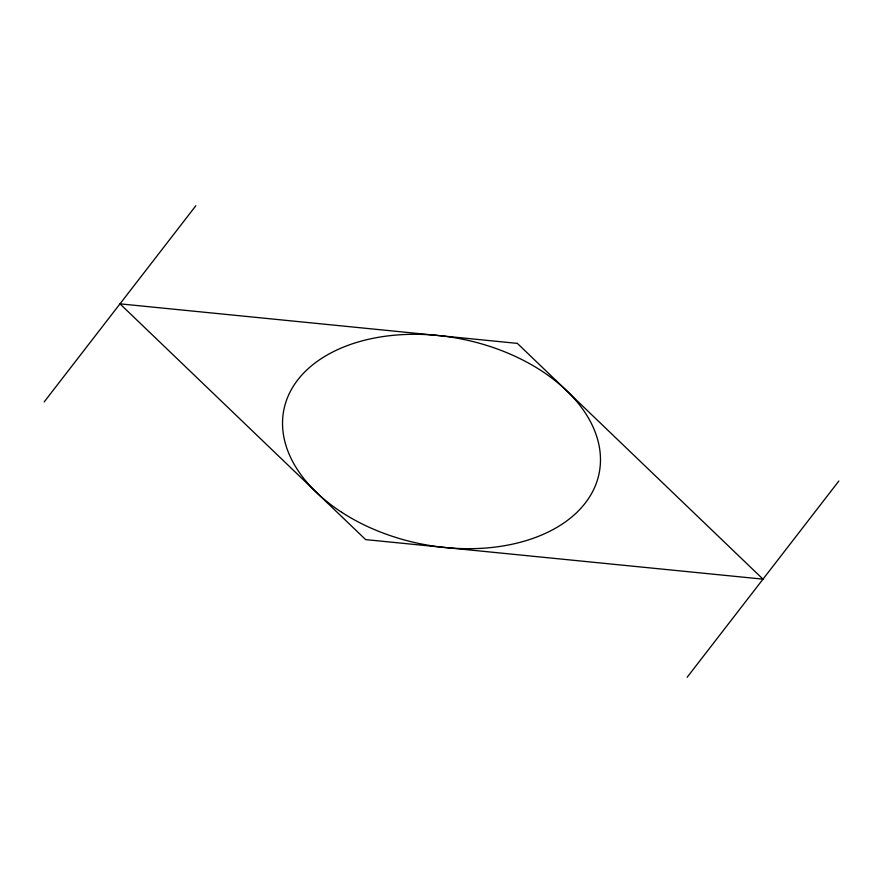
<?xml version="1.0" encoding="UTF-8"?>
<svg xmlns="http://www.w3.org/2000/svg" width="883" height="883" viewBox="0 0 883 883"><rect width="100%" height="100%" fill="white"/><g stroke="black" fill="none" stroke-linecap="round" stroke-linejoin="round"><path stroke-width="1.32" d="M44.15 401.964L195.849 205.728M687.151 677.272L838.85 481.036M517.35 343.388L120 303.851L365.65 539.612L763 579.149L517.35 343.388M341.677 512.272A160.805 104.437 11.4 0 0 598.564 475.838A160.805 104.437 11.4 0 0 384.26 336.39A160.805 104.437 11.4 0 0 341.677 512.272"/></g></svg>
